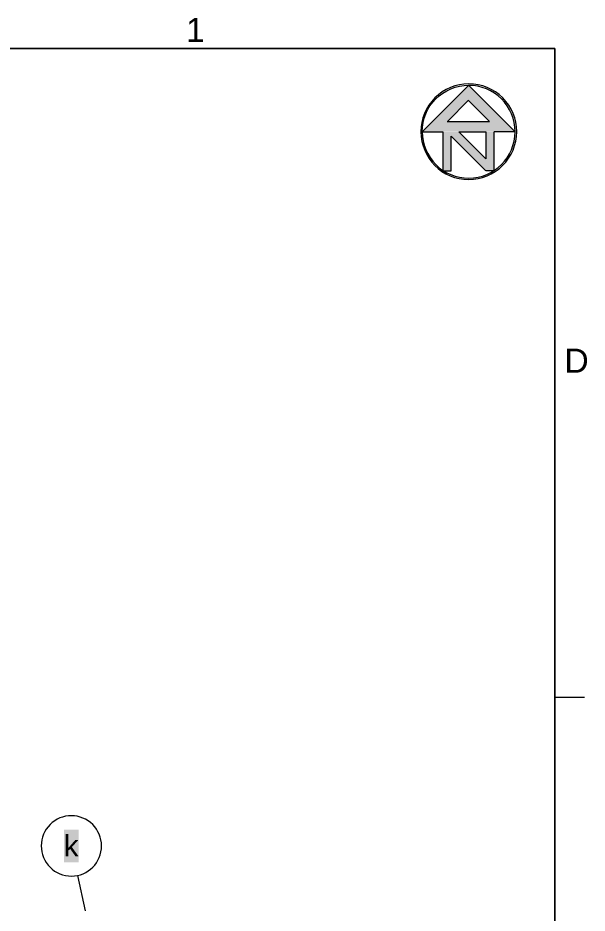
# Model space of a CAD drawing. Header units: inches. Extents: x 0.9 to 36.3, y 0.7 to 23.3.
# Drawn here: x 27.82 to 32.64, y 15.67 to 23.25 of the extents above; entities that cross this region are included whole.
import ezdxf

# ---------------------------------------------------------------- set-up
doc = ezdxf.new("R2010")
doc.units = ezdxf.units.IN
doc.layers.add('PDF_Geometry', color=7, linetype='Continuous', lineweight=9, true_color=0x777777)
doc.layers.add('PDF_Solid Fills', color=7, linetype='Continuous', true_color=0xffffff)
doc.layers.add('PDF_Text', color=7, linetype='Continuous')
doc.styles.add('PDF Arial', font='arial.ttf')
doc.styles.add('PDF GillSansMTCondensed', font='arial.ttf')

msp = doc.modelspace()

# ---------------------------------------------------------------- hatches: boundary and pattern name
at = {"layer": 'PDF_Solid Fills', "linetype": 'ByBlock', "true_color": 0x7f7f7f, "transparency": 33554559}
h = msp.add_hatch(color=8, dxfattribs=at)
h.paths.add_polyline_path([(32.0237, 22.2891), (32.0249, 22.2879), (32.0254, 22.2879), (32.0254, 22.2891)])
h.paths.add_polyline_path([(31.2454, 22.2879), (31.2454, 22.2891), (31.2487, 22.2908), (31.2537, 22.2924), (31.2571, 22.2941), (31.2621, 22.2958), (31.2654, 22.2974), (31.2704, 22.2991), (31.2771, 22.3024), (31.2821, 22.3041), (31.2854, 22.3058), (31.2904, 22.3074), (31.2937, 22.3091), (31.2987, 22.3108), (31.3054, 22.3141), (31.3104, 22.3158), (31.3137, 22.3174), (31.3187, 22.3191), (31.3221, 22.3208), (31.3271, 22.3224), (31.3337, 22.3258), (31.3387, 22.3274), (31.3421, 22.3291), (31.3471, 22.3308), (31.3504, 22.3324), (31.3554, 22.3341), (31.3587, 22.3358), (31.3637, 22.3374), (31.3704, 22.3408), (31.3754, 22.3424), (31.3787, 22.3441), (31.3837, 22.3458), (31.3871, 22.3474), (31.3921, 22.3491), (31.3987, 22.3524), (31.4037, 22.3541), (31.4071, 22.3558), (31.4121, 22.3574), (31.4154, 22.3591), (31.4204, 22.3608), (31.4271, 22.3641), (31.4321, 22.3658), (31.4354, 22.3674), (31.4404, 22.3691), (31.4437, 22.3708), (31.4487, 22.3724), (31.4554, 22.3758), (31.632, 22.5524), (31.6354, 22.5524), (31.812, 22.3758), (31.817, 22.3741), (31.8204, 22.3724), (31.8254, 22.3708), (31.8287, 22.3691), (31.8337, 22.3674), (31.837, 22.3658), (31.842, 22.3641), (31.8487, 22.3608), (31.8537, 22.3591), (31.857, 22.3574), (31.862, 22.3558), (31.8654, 22.3541), (31.8704, 22.3524), (31.877, 22.3491), (31.882, 22.3474), (31.8854, 22.3458), (31.8904, 22.3441), (31.8937, 22.3424), (31.8987, 22.3408), (31.9054, 22.3374), (31.9104, 22.3358), (31.9137, 22.3341), (31.9187, 22.3324), (31.922, 22.3308), (31.927, 22.3291), (31.9304, 22.3274), (31.9354, 22.3258), (31.942, 22.3224), (31.947, 22.3208), (31.9504, 22.3191), (31.9554, 22.3174), (31.9587, 22.3158), (31.9637, 22.3141), (31.9704, 22.3108), (31.9754, 22.3091), (31.9787, 22.3074), (31.9837, 22.3058), (31.987, 22.3041), (31.992, 22.3024), (31.9987, 22.2991), (32.0037, 22.2974), (32.007, 22.2958), (32.012, 22.2941), (32.0154, 22.2924), (32.0204, 22.2908), (32.0237, 22.2891), (32.0237, 22.2908), (31.6354, 22.6791), (31.632, 22.6791), (31.2426, 22.2896), (31.2426, 22.2888), (31.2445, 22.2879)])
for points in [[(31.2454, 22.2891), (31.2426, 22.2882), (31.2426, 22.2874), (31.2796, 22.2873), (32.027, 22.2873), (32.027, 22.2874), (32.0204, 22.2908), (32.0154, 22.2924), (32.012, 22.2941), (32.007, 22.2958), (32.0037, 22.2974), (31.9987, 22.2991), (31.992, 22.3024), (31.987, 22.3041), (31.9837, 22.3058), (31.9787, 22.3074), (31.9754, 22.3091), (31.9704, 22.3108), (31.9637, 22.3141), (31.9587, 22.3158), (31.9554, 22.3174), (31.9504, 22.3191), (31.947, 22.3208), (31.942, 22.3224), (31.9354, 22.3258), (31.9304, 22.3274), (31.927, 22.3291), (31.922, 22.3308), (31.9187, 22.3324), (31.9137, 22.3341), (31.9104, 22.3358), (31.9054, 22.3374), (31.8987, 22.3408), (31.8937, 22.3424), (31.8904, 22.3441), (31.8854, 22.3458), (31.882, 22.3474), (31.877, 22.3491), (31.8704, 22.3524), (31.8654, 22.3541), (31.862, 22.3558), (31.857, 22.3574), (31.8537, 22.3591), (31.8487, 22.3608), (31.842, 22.3641), (31.837, 22.3658), (31.8337, 22.3674), (31.8287, 22.3691), (31.8254, 22.3708), (31.8204, 22.3724), (31.817, 22.3741), (31.4521, 22.3741), (31.4487, 22.3724), (31.4437, 22.3708), (31.4404, 22.3691), (31.4354, 22.3674), (31.4321, 22.3658), (31.4271, 22.3641), (31.4204, 22.3608), (31.4154, 22.3591), (31.4121, 22.3574), (31.4071, 22.3558), (31.4037, 22.3541), (31.3987, 22.3524), (31.3921, 22.3491), (31.3871, 22.3474), (31.3837, 22.3458), (31.3787, 22.3441), (31.3754, 22.3424), (31.3704, 22.3408), (31.3637, 22.3374), (31.3587, 22.3358), (31.3554, 22.3341), (31.3504, 22.3324), (31.3471, 22.3308), (31.3421, 22.3291), (31.3387, 22.3274), (31.3337, 22.3258), (31.3271, 22.3224), (31.3221, 22.3208), (31.3187, 22.3191), (31.3137, 22.3174), (31.3104, 22.3158), (31.3054, 22.3141), (31.2987, 22.3108), (31.2937, 22.3091), (31.2904, 22.3074), (31.2854, 22.3058), (31.2821, 22.3041), (31.2771, 22.3024), (31.2704, 22.2991), (31.2654, 22.2974), (31.2621, 22.2958), (31.2571, 22.2941), (31.2537, 22.2924), (31.2487, 22.2908)], [(31.5537, 22.2858), (31.4198, 22.2858), (31.4198, 21.9594), (31.4871, 21.9594), (31.4871, 22.2508), (31.4887, 22.2508), (31.7801, 21.9594), (31.8504, 21.9594), (31.8504, 22.2858), (31.7804, 22.2858), (31.7787, 22.0591), (31.7787, 22.0608)]]:
    msp.add_hatch(color=8, dxfattribs=at).paths.add_polyline_path(points)

# ---------------------------------------------------------------- linework, layer by layer
at = {"layer": 'PDF_Geometry', "linetype": 'ByBlock'}
for points in [[(32.3645, 1.0083), (1.135, 1.0083), (32.3645, 1.0083), (32.3645, 22.9929), (1.135, 22.9929), (32.3645, 22.9929)], [(31.7807, 22.0577), (31.5524, 22.286), (31.7807, 22.286)]]:
    msp.add_lwpolyline(points, close=True, dxfattribs=at)
for points in [[(31.6365, 22.6927, 0.415231), (31.2315, 22.2877, 0.413591), (31.6365, 21.8828, 0.414321), (32.0432, 22.2877, 0.415958)], [(28.2716, 16.4933, 0.416799), (28.0166, 16.2383, 0.415452), (28.2716, 15.9816, 0.412883), (28.5266, 16.2383, 0.414227)]]:
    msp.add_lwpolyline(points, format="xyb", close=True, dxfattribs=at)
msp.add_lwpolyline([(31.2426, 22.2873, 0.414626), (31.636, 21.8941, 0.413127), (32.0294, 22.2873, 0.41471), (31.6356, 22.6804), (31.2426, 22.2873, -0.416207), (31.636, 22.6807), (32.0294, 22.2873), (31.8527, 22.2873)], format="xyb", dxfattribs=at)
for points in [[(31.4552, 22.3738), (31.8118, 22.3738), (31.6334, 22.5522)], [(31.6356, 22.5538), (31.4572, 22.3755)], [(31.2412, 22.2863), (31.418, 22.2863), (31.418, 21.9581)], [(31.4171, 21.9575), (31.487, 21.9575), (31.487, 22.2507)], [(31.4874, 22.251), (31.7807, 21.9577)], [(31.7833, 21.9594), (31.8532, 21.9594), (31.8532, 22.2877)], [(32.3667, 17.4975), (32.6166, 17.4975)], [(28.3919, 15.6875), (28.3252, 15.9858)]]:
    msp.add_lwpolyline(points, dxfattribs=at)
at = {"layer": 'PDF_Solid Fills', "linetype": 'ByBlock', "transparency": 33554559}
msp.add_solid([(28.2082, 16.3759), (28.3332, 16.3759), (28.2082, 16.0975), (28.3332, 16.0975)], dxfattribs=at)

# ---------------------------------------------------------------- texts
at = {"layer": 'PDF_Text', "linetype": 'ByBlock', "char_height": 0.2043, "attachment_point": 4, "style": 'PDF GillSansMTCondensed'}
for s, insert in [('1', (29.2417, 23.1497)), ('D', (32.4467, 20.348))]:
    msp.add_mtext(s, dxfattribs=dict(at, insert=insert))
at = {"layer": 'PDF_Text', "color": 8, "linetype": 'ByBlock', "true_color": 0x777777, "insert": (28.2067, 16.2389), "char_height": 0.1787, "attachment_point": 4, "style": 'PDF Arial'}
msp.add_mtext('k', dxfattribs=at)

doc.saveas('drawing.dxf')
